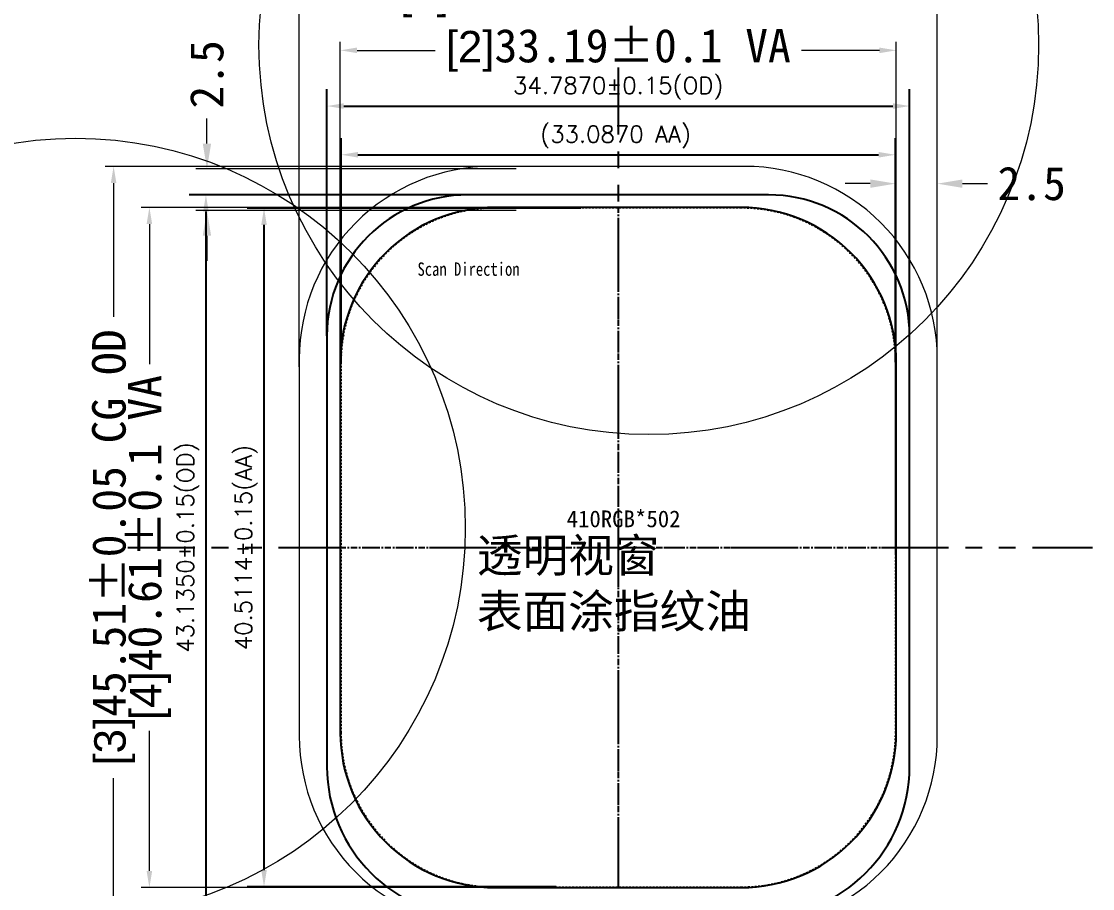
# Model space of a CAD drawing. Header units: inches. Extents: x 1765 to 5217, y -1519 to 441.
# Drawn here: x 4678.9 to 4742.9, y -1296.4 to -1244.7 of the extents above; entities that cross this region are included whole.
import ezdxf

# ---------------------------------------------------------------- set-up
doc = ezdxf.new("R2010")
doc.units = ezdxf.units.IN
doc.header["$MEASUREMENT"] = 0
for name, pattern in [('ACISOTGB', [9, 4, -1, 1, -1, 1, -1]), ('CENTER', [0.6, 0.375, -0.075, 0.075, -0.075]), ('DOT', [0.2, 0.1, -0.1])]:
    doc.linetypes.add(name, pattern=pattern)
for name, color, linetype, lineweight in [('AA', 7, 'Continuous', 13), ('DIM', 3, 'Continuous', 15), ('label', 1, 'Continuous', 13), ('尺寸标注', 7, 'Continuous', 0)]:
    doc.layers.add(name, color=color, linetype=linetype, lineweight=lineweight)
for name, color, linetype in [('COVER LENS', 6, 'Continuous'), ('LENS', 6, 'Continuous'), ('标注', 3, 'Continuous')]:
    doc.layers.add(name, color=color, linetype=linetype)
doc.styles.add('Chinese', font='')
doc.styles.add('Roman', font='romans.shx', dxfattribs={"bigfont": 'bigfont.shx'})
doc.styles.add('宋', font='', dxfattribs={"height": 2})
doc.styles.add('宋体', font='')
doc.styles.get('Chinese').set_extended_font_data('SimSun')
doc.styles.get('宋').set_extended_font_data('SimSun')
doc.styles.get('宋体').set_extended_font_data('SimSun')
doc.dimstyles.new('GB-1', dxfattribs={"dimtxt": 1, "dimasz": 1, "dimexe": 1, "dimexo": 0, "dimgap": 0.3, "dimtad": 1, "dimdec": 4, "dimzin": 1, "dimdsep": 46, "dimtxsty": 'Roman', "dimcen": 0, "dimclrd": 5, "dimclre": 5, "dimadec": 0, "dimazin": 0, "dimtfac": 1, "dimtmove": 0, "dimatfit": 3, "dimfxl": 0, "dimtolj": 1, "dimtzin": 0, "dimarcsym": 0})
doc.dimstyles.new('RG', dxfattribs={"dimtxt": 2, "dimasz": 1, "dimexe": 0.5, "dimexo": 0.3, "dimgap": 0.3, "dimtad": 0, "dimzin": 1, "dimdsep": 46, "dimtxsty": '宋体', "dimcen": 2.5, "dimclrd": 256, "dimclre": 256, "dimclrt": 256, "dimadec": 0, "dimazin": 2, "dimtfac": 1, "dimtmove": 0, "dimatfit": 3, "dimfxl": 0, "dimarcsym": 0})
doc.dimstyles.new('YanXiu', dxfattribs={"dimtxt": 2.5, "dimasz": 2.2, "dimexe": 0.66, "dimexo": 0.66, "dimgap": 0.66, "dimtad": 0, "dimdsep": 46, "dimtxsty": 'Chinese', "dimcen": 0, "dimclrd": 119, "dimclre": 119, "dimclrt": 42, "dimazin": 2, "dimtfac": 1, "dimtofl": 0, "dimtmove": 0, "dimatfit": 3, "dimfxl": 0, "dimlwd": 5, "dimlwe": 5, "dimarcsym": 0})

# ---------------------------------------------------------------- blocks, each defined once
blk = doc.blocks.new('*D10')
at = {"layer": 'Defpoints', "color": 0, "transparency": 16777216}
for p in [(567.42, 197.503), (532.633, 183.784), (567.42, 183.784)]:
    blk.add_point(p, dxfattribs=at)
at = {"layer": '尺寸标注', "color": 5, "lineweight": -2, "transparency": 16777216}
for p, q in [((532.633, 183.784), (532.633, 198.503)), ((567.42, 183.784), (567.42, 198.503)), ((533.633, 197.503), (566.42, 197.503))]:
    blk.add_line(p, q, dxfattribs=at)
at = {"layer": '尺寸标注', "color": 5, "transparency": 16777216}
for points in [[(533.633, 197.67), (533.633, 197.336), (532.633, 197.503)], [(566.42, 197.67), (566.42, 197.336), (567.42, 197.503)]]:
    blk.add_solid(points, dxfattribs=at)
at = {"layer": '尺寸标注', "color": 0, "transparency": 16777216, "insert": (550.026, 198.565), "char_height": 1, "attachment_point": 5, "style": 'Roman'}
blk.add_mtext('\\A1;34.7870\\M+1817D0.15(OD)', dxfattribs=at)
blk = doc.blocks.new('*D11')
at = {"layer": 'Defpoints', "color": 0, "transparency": 16777216}
for p in [(566.57, 194.595), (533.483, 182.204), (566.57, 182.204)]:
    blk.add_point(p, dxfattribs=at)
at = {"layer": '尺寸标注', "color": 5, "lineweight": -2, "transparency": 16777216}
for p, q in [((533.483, 182.204), (533.483, 195.595)), ((566.57, 182.204), (566.57, 195.595)), ((534.483, 194.595), (565.57, 194.595))]:
    blk.add_line(p, q, dxfattribs=at)
at = {"layer": '尺寸标注', "color": 5, "transparency": 16777216}
for points in [[(534.483, 194.761), (534.483, 194.428), (533.483, 194.595)], [(565.57, 194.761), (565.57, 194.428), (566.57, 194.595)]]:
    blk.add_solid(points, dxfattribs=at)
at = {"layer": '尺寸标注', "color": 0, "transparency": 16777216, "insert": (549.864, 195.656), "char_height": 1, "attachment_point": 5, "style": 'Roman'}
blk.add_mtext('\\A1;(33.0870 AA)', dxfattribs=at)
blk = doc.blocks.new('*D12')
at = {"layer": 'Defpoints', "color": 0, "transparency": 16777216}
for p in [(541.053, 192.204), (525.409, 149.069), (541.633, 149.069)]:
    blk.add_point(p, dxfattribs=at)
at = {"layer": '尺寸标注', "color": 5, "lineweight": -2, "transparency": 16777216}
for p, q in [((541.053, 192.204), (524.409, 192.204)), ((525.409, 191.204), (525.409, 150.069)), ((541.633, 149.069), (524.409, 149.069))]:
    blk.add_line(p, q, dxfattribs=at)
at = {"layer": '尺寸标注', "color": 5, "transparency": 16777216}
for points in [[(525.243, 191.204), (525.576, 191.204), (525.409, 192.204)], [(525.243, 150.069), (525.576, 150.069), (525.409, 149.069)]]:
    blk.add_solid(points, dxfattribs=at)
at = {"layer": '尺寸标注', "color": 0, "transparency": 16777216, "insert": (524.347, 171.148), "char_height": 1, "attachment_point": 5, "rotation": 90, "style": 'Roman'}
blk.add_mtext('\\A1;43.1350\\M+1817D0.15(OD)', dxfattribs=at)
blk = doc.blocks.new('*D13')
at = {"layer": 'Defpoints', "color": 0, "transparency": 16777216}
for p in [(528.878, 191.404), (547.783, 191.404), (546.322, 150.893)]:
    blk.add_point(p, dxfattribs=at)
at = {"layer": '尺寸标注', "color": 5, "lineweight": -2, "transparency": 16777216}
for p, q in [((547.783, 191.404), (527.878, 191.404)), ((528.878, 151.893), (528.878, 190.404)), ((546.322, 150.893), (527.878, 150.893))]:
    blk.add_line(p, q, dxfattribs=at)
at = {"layer": '尺寸标注', "color": 5, "transparency": 16777216}
for points in [[(528.711, 190.404), (529.045, 190.404), (528.878, 191.404)], [(528.711, 151.893), (529.045, 151.893), (528.878, 150.893)]]:
    blk.add_solid(points, dxfattribs=at)
at = {"layer": '尺寸标注', "color": 0, "transparency": 16777216, "insert": (527.816, 171.148), "char_height": 1, "attachment_point": 5, "rotation": 90, "style": 'Roman'}
blk.add_mtext('\\A1;40.5114\\M+1817D0.15({\\Fromans,bigfont|c134;AA})', dxfattribs=at)
blk = doc.blocks.new('*D138')
at = {"layer": 'Defpoints', "color": 0, "transparency": 16777216}
for p in [(3341.911, -1702.369), (3308.724, -1727.063, 0), (3341.911, -1731.083, 0)]:
    blk.add_point(p, dxfattribs=at)
at = {"layer": 'DIM', "lineweight": -2, "transparency": 16777216}
for p, q in [((3308.724, -1726.763), (3308.724, -1701.869)), ((3341.911, -1730.783), (3341.911, -1701.869)), ((3309.724, -1702.369), (3314.382, -1702.369)), ((3340.911, -1702.369), (3336.253, -1702.369))]:
    blk.add_line(p, q, dxfattribs=at)
at = {"layer": 'DIM', "transparency": 16777216}
for points in [[(3309.724, -1702.203), (3309.724, -1702.536), (3308.724, -1702.369)], [(3340.911, -1702.203), (3340.911, -1702.536), (3341.911, -1702.369)]]:
    blk.add_solid(points, dxfattribs=at)
at = {"layer": 'DIM', "transparency": 16777216, "insert": (3325.318, -1702.369), "char_height": 2, "attachment_point": 5, "style": '宋体'}
blk.add_mtext('{\\fArial|b0|i0|c0|p34;\\H0.9375x;\\C1;[2]\\fSimSun|b0|i0|c134|p2;\\H1.0667x;\\C256;33.19%%P0.1 VA}', dxfattribs=at)
blk = doc.blocks.new('*D139')
at = {"layer": 'Defpoints', "color": 0, "transparency": 16777216}
for p in [(3324.694, -1711.743, 0), (3297.325, -1752.355), (3325.318, -1752.355, 0)]:
    blk.add_point(p, dxfattribs=at)
at = {"layer": 'DIM', "lineweight": -2, "transparency": 16777216}
for p, q in [((3324.394, -1711.743), (3296.825, -1711.743)), ((3297.325, -1712.743), (3297.325, -1721.113)), ((3297.325, -1751.355), (3297.325, -1742.984)), ((3325.018, -1752.355), (3296.825, -1752.355))]:
    blk.add_line(p, q, dxfattribs=at)
at = {"layer": 'DIM', "transparency": 16777216}
for points in [[(3297.158, -1712.743), (3297.491, -1712.743), (3297.325, -1711.743)], [(3297.158, -1751.355), (3297.491, -1751.355), (3297.325, -1752.355)]]:
    blk.add_solid(points, dxfattribs=at)
at = {"layer": 'DIM', "transparency": 16777216, "insert": (3297.325, -1732.049), "char_height": 2, "attachment_point": 5, "rotation": 90, "style": '宋体'}
blk.add_mtext('{\\fArial|b0|i0|c0|p34;\\H0.9375x;\\C1;[4]}40.61%%P0.1 VA', dxfattribs=at)
blk = doc.blocks.new('*D140')
at = {"layer": 'Defpoints', "color": 0, "transparency": 16777216}
for p in [(3319.802, -1709.294, 0), (3295.191, -1754.804), (3320.699, -1754.804, 0)]:
    blk.add_point(p, dxfattribs=at)
at = {"layer": 'DIM', "lineweight": -2, "transparency": 16777216}
for p, q in [((3319.502, -1709.294), (3294.691, -1709.294)), ((3295.191, -1710.294), (3295.191, -1718.275)), ((3295.191, -1753.804), (3295.191, -1745.822)), ((3320.399, -1754.804), (3294.691, -1754.804))]:
    blk.add_line(p, q, dxfattribs=at)
at = {"layer": 'DIM', "transparency": 16777216}
for points in [[(3295.024, -1710.294), (3295.358, -1710.294), (3295.191, -1709.294)], [(3295.024, -1753.804), (3295.358, -1753.804), (3295.191, -1754.804)]]:
    blk.add_solid(points, dxfattribs=at)
at = {"layer": 'DIM', "color": 1, "transparency": 16777216, "insert": (3295.191, -1732.049), "char_height": 2, "attachment_point": 5, "rotation": 90, "style": '宋体'}
blk.add_mtext('{\\fArial|b0|i0|c0|p34;\\H0.9375x;[3]}45.51%%P0.05 CG OD', dxfattribs=at)
blk = doc.blocks.new('*D141')
at = {"layer": 'Defpoints', "color": 0, "transparency": 16777216}
for p in [(3344.363, -1699.117), (3344.363, -1721.359, 0), (3306.273, -1721.56, 0)]:
    blk.add_point(p, dxfattribs=at)
at = {"layer": 'DIM', "lineweight": -2, "transparency": 16777216}
for p, q in [((3306.273, -1721.26), (3306.273, -1698.617)), ((3344.363, -1721.059), (3344.363, -1698.617)), ((3307.273, -1699.117), (3311.54, -1699.117)), ((3343.363, -1699.117), (3339.095, -1699.117))]:
    blk.add_line(p, q, dxfattribs=at)
at = {"layer": 'DIM', "transparency": 16777216}
for points in [[(3307.273, -1698.95), (3307.273, -1699.284), (3306.273, -1699.117)], [(3343.363, -1698.95), (3343.363, -1699.284), (3344.363, -1699.117)]]:
    blk.add_solid(points, dxfattribs=at)
at = {"layer": 'DIM', "color": 1, "transparency": 16777216, "insert": (3325.318, -1699.117), "char_height": 2, "attachment_point": 5, "style": '宋体'}
blk.add_mtext('{\\fArial|b0|i0|c0|p34;\\H0.9375x;[1]\\fSimSun|b0|i0|c134|p2;\\H1.067x;38.09%%P0.05 CG OD}', dxfattribs=at)
blk = doc.blocks.new('*D170')
at = {"layer": 'Defpoints', "color": 0, "transparency": 16777216}
for p in [(4690.019, -1253.468), (4709.138, -1253.468), (4709.138, -1255.967)]:
    blk.add_point(p, dxfattribs=at)
at = {"layer": '标注', "color": 3, "lineweight": 5, "transparency": 16777216}
for p, q in [((4690.019, -1251.968), (4690.019, -1250.468)), ((4708.478, -1253.468), (4689.359, -1253.468)), ((4708.478, -1255.967), (4689.359, -1255.967)), ((4690.019, -1257.467), (4690.019, -1258.967))]:
    blk.add_line(p, q, dxfattribs=at)
at = {"layer": '标注', "color": 3, "transparency": 16777216}
for points in [[(4689.769, -1251.968), (4690.269, -1251.968), (4690.019, -1253.468)], [(4689.769, -1257.467), (4690.269, -1257.467), (4690.019, -1255.967)]]:
    blk.add_solid(points, dxfattribs=at)
at = {"layer": '标注', "color": 3, "transparency": 16777216, "insert": (4690.019, -1247.836), "char_height": 2, "attachment_point": 5, "rotation": 90, "style": '宋'}
blk.add_mtext('2.5', dxfattribs=at)
blk = doc.blocks.new('*D171')
at = {"layer": 'Defpoints', "color": 0, "transparency": 16777216}
for p in [(4733.621, -1254.358), (4731.119, -1277.194), (4733.621, -1277.194)]:
    blk.add_point(p, dxfattribs=at)
at = {"layer": '标注', "color": 3, "lineweight": 5, "transparency": 16777216}
for p, q in [((4731.119, -1276.534), (4731.119, -1253.698)), ((4733.621, -1276.534), (4733.621, -1253.698)), ((4729.619, -1254.358), (4728.119, -1254.358)), ((4735.121, -1254.358), (4736.621, -1254.358))]:
    blk.add_line(p, q, dxfattribs=at)
at = {"layer": '标注', "color": 3, "transparency": 16777216}
for points in [[(4729.619, -1254.108), (4729.619, -1254.608), (4731.119, -1254.358)], [(4735.121, -1254.108), (4735.121, -1254.608), (4733.621, -1254.358)]]:
    blk.add_solid(points, dxfattribs=at)
at = {"layer": '标注', "color": 3, "transparency": 16777216, "insert": (4739.253, -1254.358), "char_height": 2, "attachment_point": 5, "style": '宋'}
blk.add_mtext('2.5', dxfattribs=at)
blk = doc.blocks.new('GVO2.13+CO5300AF-51')
at = {"color": 1, "linetype": 'ACISOTGB'}
for p, q in [((550.02605, 199.79618), (550.02605, 140.49363)), ((520.74794, 171.14831), (578.34037, 171.14831))]:
    blk.add_line(p, q, dxfattribs=at)
blk.add_lwpolyline([(532.63255, 183.78401), (532.63255, 158.06901, 0.41421356), (541.63255, 149.06901), (558.41955, 149.06901, 0.41421356), (567.41955, 158.06901), (567.41955, 183.78401, 0.41421356), (558.99955, 192.20401), (541.05255, 192.20401, 0.41421356)], format="xyb", close=True)
at = {"layer": 'AA', "color": 1, "linetype": 'DOT'}
blk.add_lwpolyline([(566.56955, 182.20401, 0.41421356), (557.36955, 191.40401), (542.68255, 191.40401, 0.41421356), (533.48255, 182.20401), (533.48255, 160.09261, 0.41421356), (542.68255, 150.89261), (557.36955, 150.89261, 0.41421356), (566.56955, 160.09261)], format="xyb", close=True, dxfattribs=at)
at = {"insert": (546.94195, 173.35942), "char_height": 1, "width": 7.9354877, "attachment_point": 1}
blk.add_mtext('410RGB*502', dxfattribs=at)
blk.add_mtext('410RGB*502', dxfattribs=at)
at = {"layer": 'label', "color": 1, "linetype": 'Continuous', "lineweight": 13, "width": 0.8}
blk.add_text('Scan Direction', height=0.8, dxfattribs=at).set_placement((538.04045, 187.36866))
at = {"layer": '尺寸标注'}
for base, p1, p2, text, override, picture, middle in [((567.41955, 197.50287), (532.63255, 183.78401), (567.41955, 183.78401), '<>(OD)', {"dimgap": 0.3, "dimtxsty": 'Roman', "dimtol": 1, "dimlim": 0, "dimtp": 0.15, "dimtm": 0.15}, '*D10', (550.02605, 197.50287)), ((566.56955, 194.59458), (533.48255, 182.20401), (566.56955, 182.20401), '(<> AA)', {"dimtxsty": 'Roman'}, '*D11', (549.86438, 194.59458))]:
    dim = blk.add_linear_dim(base=base, p1=p1, p2=p2, text=text, dimstyle='GB-1', override=override, dxfattribs=at)
    dim.commit()
    dim.dimension.update_dxf_attribs({"geometry": picture, "text_midpoint": middle, "dimtype": 128})
for base, p1, p2, text, picture, middle in [((525.40927, 149.06901), (541.05255, 192.20401), (541.63255, 149.06901), '<>(OD)', '*D12', (525.40927, 171.14831)), ((528.87808, 191.40401), (546.32202, 150.89261), (547.78306, 191.40401), '<>({\\Fromans,bigfont|c134;AA})', '*D13', (528.87808, 171.14831))]:
    dim = blk.add_linear_dim(base=base, p1=p1, p2=p2, angle=90, text=text, dimstyle='GB-1', override={"dimgap": 0.3, "dimtxsty": 'Roman', "dimtol": 1, "dimlim": 0, "dimtp": 0.15, "dimtm": 0.15}, dxfattribs=at)
    dim.commit()
    dim.dimension.update_dxf_attribs({"geometry": picture, "text_midpoint": middle, "dimtype": 128})
blk = doc.blocks.new('FSDFSFS21')
at = {"layer": 'COVER LENS', "color": 1, "linetype": 'CENTER', "flags": 128}
for points in [[(3325.318, -1711.693), (3325.318, -1752.405)], [(3308.674, -1732.049), (3341.961, -1732.049)]]:
    blk.add_lwpolyline(points, dxfattribs=at)
at = {"layer": 'LENS', "color": 5, "lineweight": 0}
blk.add_lwpolyline([(3306.273, -1743.304, 0.414214), (3317.773, -1754.804), (3332.863, -1754.804, 0.414214), (3344.363, -1743.304), (3344.363, -1720.794, 0.414214), (3332.863, -1709.294), (3317.773, -1709.294, 0.414214), (3306.273, -1720.794)], format="xyb", close=True, dxfattribs=at)
at = {"layer": 'LENS', "color": 6}
blk.add_lwpolyline([(3341.911, -1720.993, 0.414214), (3332.661, -1711.743), (3317.974, -1711.743, 0.414214), (3308.724, -1720.993), (3308.724, -1743.105, 0.414214), (3317.974, -1752.355), (3332.661, -1752.355, 0.414214), (3341.911, -1743.105)], format="xyb", close=True, dxfattribs=at)
at = {"layer": 'DIM', "color": 2, "insert": (3316.873, -1731.515, 0), "char_height": 2, "width": 23.07895, "attachment_point": 1, "style": '宋体'}
blk.add_mtext('透明视窗\\P表面涂指纹油', dxfattribs=at)
at = {"layer": 'DIM'}
for base, p1, p2, text, override, picture, middle in [((3344.363, -1699.117, 0), (3306.273, -1721.56), (3344.363, -1721.359), '{\\fArial|b0|i0|c0|p34;\\H0.9375x;[1]\\fSimSun|b0|i0|c134|p2;\\H1.067x;<>%%P0.05 CG OD}', {"dimclrt": 1}, '*D141', (3325.318, -1699.117, 0)), ((3341.911, -1702.369, 0), (3308.724, -1727.063), (3341.911, -1731.083), '{\\fArial|b0|i0|c0|p34;\\H0.9375x;\\C1;[2]\\fSimSun|b0|i0|c134|p2;\\H1.0667x;\\C256;<>%%P0.1 VA}', {"dimtxsty": '宋体', "dimfxl": 0.2}, '*D138', (3325.318, -1702.369, 0))]:
    dim = blk.add_linear_dim(base=base, p1=p1, p2=p2, text=text, dimstyle='RG', override=override, dxfattribs=at)
    dim.commit()
    dim.dimension.update_dxf_attribs({"geometry": picture, "text_midpoint": middle})
for base, p1, p2, text, override, picture, middle in [((3295.191, -1754.804, 0), (3319.802, -1709.294), (3320.699, -1754.804), '{\\fArial|b0|i0|c0|p34;\\H0.9375x;[3]}<>%%P0.05 CG OD', {"dimclrt": 1}, '*D140', (3295.191, -1732.049, 0)), ((3297.325, -1752.355, 0), (3324.694, -1711.743), (3325.318, -1752.355), '{\\fArial|b0|i0|c0|p34;\\H0.9375x;\\C1;[4]}<>%%P0.1 VA', {"dimtxsty": '宋体', "dimfxl": 0.2}, '*D139', (3297.325, -1732.049, 0))]:
    dim = blk.add_linear_dim(base=base, p1=p1, p2=p2, angle=90, text=text, dimstyle='RG', override=override, dxfattribs=at)
    dim.commit()
    dim.dimension.update_dxf_attribs({"geometry": picture, "text_midpoint": middle, "dimtype": 160})

msp = doc.modelspace()

# ---------------------------------------------------------------- linework, layer by layer
at = {"layer": 'DIM', "color": 1}
for centre in [(4716.398, -1246.071), (4682.173, -1274.922)]:
    msp.add_circle(centre, 23.271, dxfattribs=at)

# ---------------------------------------------------------------- block references
msp.add_blockref('GVO2.13+CO5300AF-51', (4164.55, -1447.229))
at = {"layer": 'DIM'}
msp.add_blockref('FSDFSFS21', (1389.258, 455.969), dxfattribs=at)

# ---------------------------------------------------------------- dimensions: what is measured, and where the dimension line sits
at = {"layer": '标注'}
dim = msp.add_linear_dim(base=(4690.019, -1253.468, 0), p1=(4709.138, -1255.967, 0), p2=(4709.138, -1253.468, 0), angle=90, dimstyle='YanXiu', override={"dimasz": 1.5, "dimtxsty": '宋', "dimclrd": 3, "dimclre": 3, "dimclrt": 3}, dxfattribs=at)
dim.commit()
dim.dimension.update_dxf_attribs({"geometry": '*D170', "text_midpoint": (4690.019, -1247.836, 0)})
dim = msp.add_linear_dim(base=(4733.621, -1254.358, 0), p1=(4731.119, -1277.194, 0), p2=(4733.621, -1277.194, 0), dimstyle='YanXiu', override={"dimasz": 1.5, "dimtxsty": '宋', "dimclrd": 3, "dimclre": 3, "dimclrt": 3}, dxfattribs=at)
dim.commit()
dim.dimension.update_dxf_attribs({"geometry": '*D171', "text_midpoint": (4739.253, -1254.358, 0)})

doc.saveas('drawing.dxf')
